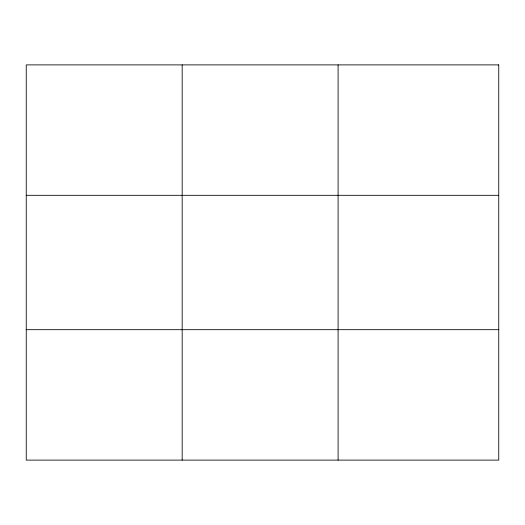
<?xml version="1.0" encoding="UTF-8"?>
<svg xmlns="http://www.w3.org/2000/svg" width="525" height="525" viewBox="0 0 525 525"><rect width="100%" height="100%" fill="white"/><g stroke="black" fill="none" stroke-linecap="round" stroke-linejoin="round"><path stroke-width="0.79" d="M182.175 460.11L182.175 64.89M338.1 460.11L338.1 64.89M26.25 195.313L498.75 195.313M26.25 329.687L498.75 329.687M498.75 64.89L498.75 460.11L26.25 460.11L26.25 64.89L498.75 64.89"/></g></svg>
